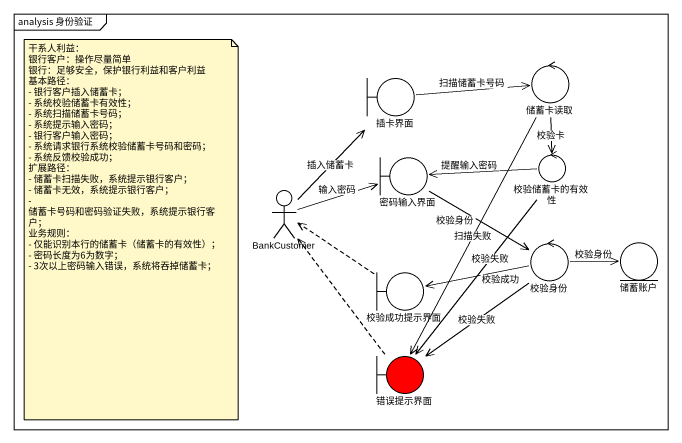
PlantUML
@startuml
mainframe analysis 身份验证
boundary 插卡界面
control 储蓄卡读取
boundary 密码输入界面
control 校验储蓄卡的有效性
actor BankCustomer
boundary 校验成功提示界面
control 校验身份
entity 储蓄账户
boundary 错误提示界面 #FF0000
插卡界面 -right-> 储蓄卡读取 : 扫描储蓄卡号码
储蓄卡读取 --> 校验储蓄卡的有效性 : 校验卡
储蓄卡读取 --> 错误提示界面 : 扫描失败
密码输入界面 --> 校验身份 : 校验身份
校验储蓄卡的有效性 -left-> 密码输入界面 : 提醒输入密码
校验储蓄卡的有效性 --> 错误提示界面 : 校验失败
BankCustomer -up-> 插卡界面 : 插入储蓄卡
BankCustomer -right-> 密码输入界面 : 输入密码
校验成功提示界面 .left.> BankCustomer
校验身份 -left-> 校验成功提示界面 : 校验成功
校验身份 -right-> 储蓄账户 : 校验身份
校验身份 --> 错误提示界面 : 校验失败
错误提示界面 .up.> BankCustomer
note as N1
  干系人利益：
  银行客户：操作尽量简单
  银行：足够安全，保护银行利益和客户利益
  基本路径：
  - 银行客户插入储蓄卡；
  - 系统校验储蓄卡有效性；
  - 系统扫描储蓄卡号码；
  - 系统提示输入密码；
  - 银行客户输入密码；
  - 系统请求银行系统校验储蓄卡号码和密码；
  - 系统反馈校验成功；
  扩展路径：
  - 储蓄卡扫描失败，系统提示银行客户；
  - 储蓄卡无效，系统提示银行客户；
  - 储蓄卡号码和密码验证失败，系统提示银行客户；
  业务规则：
  - 仅能识别本行的储蓄卡（储蓄卡的有效性）；
  - 密码长度为6为数字；
  - 3次以上密码输入错误，系统将吞掉储蓄卡；
end note
@enduml
